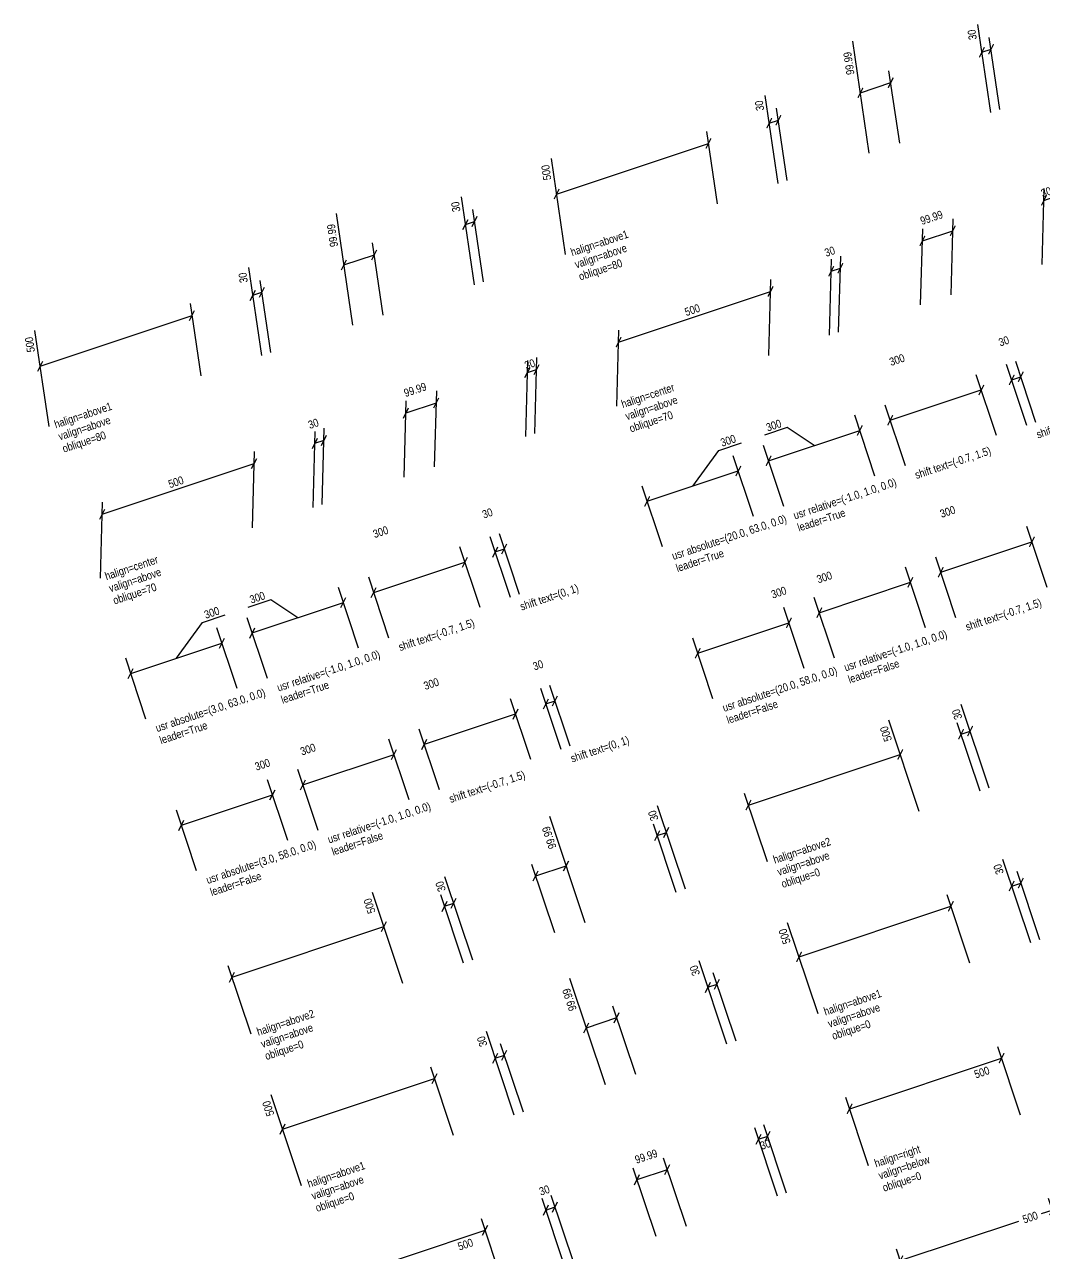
# Model space of a CAD drawing. Extents: x -12.9 to 55.8, y 9.3 to 94.5.
# Drawn here: x -12.92 to 18.93, y 50.7 to 89.09 of the extents above; entities that cross this region are included whole.
import ezdxf
from ezdxf.enums import TextEntityAlignment as Align

# ---------------------------------------------------------------- set-up
doc = ezdxf.new("R2010")
doc.units = 0
doc.styles.add('OpenSansCondensed-Light', font='OpenSansCondensed-Light.ttf')
doc.dimstyles.new('ARCHTICK', dxfattribs={"dimtxt": 0.25, "dimasz": 0.25, "dimexe": 0.375, "dimexo": 0.125, "dimgap": 0.1, "dimtad": 1, "dimlfac": 100, "dimzin": 12, "dimblk": 'ARCHTICK', "dimcen": 2.5, "dimazin": 3, "dimtfac": 0.5, "dimtmove": 0, "dimatfit": 3})
doc.dimstyles.new('TICK', dxfattribs={"dimtxt": 0.25, "dimasz": 0.25, "dimexe": 0.375, "dimexo": 0.125, "dimgap": 0.1, "dimtad": 1, "dimlfac": 100, "dimzin": 12, "dimtsz": 0.125, "dimcen": 2.5, "dimazin": 3, "dimtfac": 0.5, "dimtmove": 0, "dimatfit": 3})

# ---------------------------------------------------------------- blocks, each defined once
blk = doc.blocks.new('_OBLIQUE')
at = {"color": 0, "linetype": 'BYBLOCK'}
blk.add_line((-0.5, -0.5), (0.5, 0.5), dxfattribs=at)
blk = doc.blocks.new('*D33')
for p, q in [((2.055, 49.647), (1.343, 51.782)), ((-3.282, 49.845), (1.462, 51.426)), ((-2.689, 48.066), (-3.4, 50.2))]:
    blk.add_line(p, q)
at = {"layer": 'Defpoints'}
for p in [(-3.282, 49.845), (2.094, 49.528), (-2.649, 47.947)]:
    blk.add_point(p, dxfattribs=at)
at = {"xscale": 0.25, "yscale": 0.25, "rotation": 18.43494882292201}
for p in [(1.462, 51.426), (-3.282, 49.845)]:
    blk.add_blockref('_OBLIQUE', p, dxfattribs=at)
at = {"style": 'OpenSansCondensed-Light'}
blk.add_text('500', height=0.25, rotation=18.4349, dxfattribs=at).set_placement((0.845, 50.983), align=Align.MIDDLE_CENTER)
blk = doc.blocks.new('*D34')
for p, q in [((3.952, 50.28), (3.241, 52.414)), ((4.237, 50.374), (3.525, 52.509)), ((3.359, 52.058), (3.644, 52.153))]:
    blk.add_line(p, q)
at = {"layer": 'Defpoints'}
for p in [(3.359, 52.058), (3.992, 50.161), (4.276, 50.256)]:
    blk.add_point(p, dxfattribs=at)
at = {"xscale": 0.25, "yscale": 0.25, "rotation": 18.43494882292201}
for p in [(3.359, 52.058), (3.644, 52.153)]:
    blk.add_blockref('_OBLIQUE', p, dxfattribs=at)
at = {"style": 'OpenSansCondensed-Light'}
blk.add_text('30', height=0.25, rotation=18.4349, dxfattribs=at).set_placement((3.312, 52.675), align=Align.MIDDLE_CENTER)
blk = doc.blocks.new('*D35')
for p, q in [((6.798, 51.228), (6.087, 53.363)), ((7.747, 51.544), (7.035, 53.679)), ((6.205, 53.007), (7.154, 53.323))]:
    blk.add_line(p, q)
at = {"layer": 'Defpoints'}
for p in [(6.205, 53.007), (6.838, 51.11), (7.786, 51.426)]:
    blk.add_point(p, dxfattribs=at)
at = {"xscale": 0.25, "yscale": 0.25, "rotation": 18.43494882292201}
for p in [(7.154, 53.323), (6.205, 53.007)]:
    blk.add_blockref('_OBLIQUE', p, dxfattribs=at)
at = {"style": 'OpenSansCondensed-Light'}
blk.add_text('99.99', height=0.25, rotation=18.4349, dxfattribs=at).set_placement((6.49, 53.734), align=Align.MIDDLE_CENTER)
blk = doc.blocks.new('*D36')
for p, q in [((10.593, 52.493), (9.881, 54.628)), ((10.878, 52.588), (10.166, 54.723)), ((10, 54.272), (10.285, 54.367))]:
    blk.add_line(p, q)
at = {"layer": 'Defpoints'}
for p in [(10, 54.272), (10.632, 52.375), (10.917, 52.469)]:
    blk.add_point(p, dxfattribs=at)
at = {"xscale": 0.25, "yscale": 0.25, "rotation": 18.43494882292201}
for p in [(10.285, 54.367), (10, 54.272)]:
    blk.add_blockref('_OBLIQUE', p, dxfattribs=at)
at = {"style": 'OpenSansCondensed-Light'}
blk.add_text('30', height=0.25, rotation=18.4349, dxfattribs=at).set_placement((10.213, 54.106), align=Align.MIDDLE_CENTER)
blk = doc.blocks.new('*D37')
for p, q in [((0.474, 54.39), (-0.238, 56.525)), ((-4.863, 54.588), (-0.119, 56.169)), ((-4.27, 52.809), (-5.218, 55.655))]:
    blk.add_line(p, q)
at = {"layer": 'Defpoints'}
for p in [(-4.863, 54.588), (0.513, 54.272), (-4.23, 52.691)]:
    blk.add_point(p, dxfattribs=at)
at = {"xscale": 0.25, "yscale": 0.25, "rotation": 18.43494882292201}
for p in [(-0.119, 56.169), (-4.863, 54.588)]:
    blk.add_blockref('_OBLIQUE', p, dxfattribs=at)
at = {"style": 'OpenSansCondensed-Light'}
blk.add_text('500', height=0.25, rotation=108.4349, dxfattribs=at).set_placement((-5.313, 55.228), align=Align.MIDDLE_CENTER)
blk = doc.blocks.new('*D38')
for p, q in [((2.371, 55.023), (1.501, 57.632)), ((2.656, 55.118), (1.944, 57.252)), ((1.778, 56.802), (2.063, 56.897))]:
    blk.add_line(p, q)
at = {"layer": 'Defpoints'}
for p in [(1.778, 56.802), (2.411, 54.904), (2.695, 54.999)]:
    blk.add_point(p, dxfattribs=at)
at = {"xscale": 0.25, "yscale": 0.25, "rotation": 18.43494882292201}
for p in [(1.778, 56.802), (2.063, 56.897)]:
    blk.add_blockref('_OBLIQUE', p, dxfattribs=at)
at = {"style": 'OpenSansCondensed-Light'}
blk.add_text('30', height=0.25, rotation=108.4349, dxfattribs=at).set_placement((1.367, 57.323), align=Align.MIDDLE_CENTER)
blk = doc.blocks.new('*D39')
for p, q in [((5.217, 55.972), (4.11, 59.292)), ((6.166, 56.288), (5.454, 58.422)), ((4.624, 57.75), (5.573, 58.067))]:
    blk.add_line(p, q)
at = {"layer": 'Defpoints'}
for p in [(4.624, 57.75), (6.205, 56.169), (5.257, 55.853)]:
    blk.add_point(p, dxfattribs=at)
at = {"xscale": 0.25, "yscale": 0.25, "rotation": 18.43494882292201}
for p in [(5.573, 58.067), (4.624, 57.75)]:
    blk.add_blockref('_OBLIQUE', p, dxfattribs=at)
at = {"style": 'OpenSansCondensed-Light'}
blk.add_text('99.99', height=0.25, rotation=108.4349, dxfattribs=at).set_placement((4.094, 58.628), align=Align.MIDDLE_CENTER)
blk = doc.blocks.new('*D40')
for p, q in [((9.012, 57.237), (8.142, 59.845)), ((8.419, 59.015), (8.703, 59.11)), ((9.296, 57.331), (8.585, 59.466))]:
    blk.add_line(p, q)
at = {"layer": 'Defpoints'}
for p in [(8.419, 59.015), (9.336, 57.213), (9.051, 57.118)]:
    blk.add_point(p, dxfattribs=at)
at = {"xscale": 0.25, "yscale": 0.25, "rotation": 18.43494882292201}
for p in [(8.419, 59.015), (8.703, 59.11)]:
    blk.add_blockref('_OBLIQUE', p, dxfattribs=at)
at = {"style": 'OpenSansCondensed-Light'}
blk.add_text('30', height=0.25, rotation=108.4349, dxfattribs=at).set_placement((8.008, 59.537), align=Align.MIDDLE_CENTER)
blk = doc.blocks.new('*D41')
for p, q in [((-1.108, 59.134), (-2.056, 61.98)), ((-6.444, 59.332), (-1.7, 60.913)), ((-5.851, 57.553), (-6.562, 59.687))]:
    blk.add_line(p, q)
at = {"layer": 'Defpoints'}
for p in [(-6.444, 59.332), (-1.068, 59.015), (-5.811, 57.434)]:
    blk.add_point(p, dxfattribs=at)
at = {"xscale": 0.25, "yscale": 0.25, "rotation": 18.43494882292201}
for p in [(-1.7, 60.913), (-6.444, 59.332)]:
    blk.add_blockref('_OBLIQUE', p, dxfattribs=at)
at = {"style": 'OpenSansCondensed-Light'}
blk.add_text('500', height=0.25, rotation=108.4349, dxfattribs=at).set_placement((-2.151, 61.553), align=Align.MIDDLE_CENTER)
blk = doc.blocks.new('*D42')
for p, q in [((1.074, 59.861), (0.205, 62.47)), ((0.79, 59.766), (0.078, 61.901)), ((0.197, 61.545), (0.482, 61.64))]:
    blk.add_line(p, q)
at = {"layer": 'Defpoints'}
for p in [(0.197, 61.545), (0.829, 59.648), (1.114, 59.743)]:
    blk.add_point(p, dxfattribs=at)
at = {"xscale": 0.25, "yscale": 0.25, "rotation": 18.43494882292201}
for p in [(0.482, 61.64), (0.197, 61.545)]:
    blk.add_blockref('_OBLIQUE', p, dxfattribs=at)
at = {"style": 'OpenSansCondensed-Light'}
blk.add_text('30', height=0.25, rotation=108.4349, dxfattribs=at).set_placement((0.07, 62.162), align=Align.MIDDLE_CENTER)
blk = doc.blocks.new('*D43')
for p, q in [((4.585, 61.031), (3.478, 64.352)), ((3.636, 60.715), (2.924, 62.85)), ((3.043, 62.494), (3.992, 62.81))]:
    blk.add_line(p, q)
at = {"layer": 'Defpoints'}
for p in [(3.043, 62.494), (4.624, 60.913), (3.675, 60.596)]:
    blk.add_point(p, dxfattribs=at)
at = {"xscale": 0.25, "yscale": 0.25, "rotation": 18.43494882292201}
for p in [(3.992, 62.81), (3.043, 62.494)]:
    blk.add_blockref('_OBLIQUE', p, dxfattribs=at)
at = {"style": 'OpenSansCondensed-Light'}
blk.add_text('99.99', height=0.25, rotation=108.4349, dxfattribs=at).set_placement((3.462, 63.688), align=Align.MIDDLE_CENTER)
blk = doc.blocks.new('*D44')
for p, q in [((7.715, 62.075), (6.846, 64.684)), ((7.431, 61.98), (6.719, 64.114)), ((6.838, 63.759), (7.122, 63.854))]:
    blk.add_line(p, q)
at = {"layer": 'Defpoints'}
for p in [(6.838, 63.759), (7.47, 61.861), (7.755, 61.956)]:
    blk.add_point(p, dxfattribs=at)
at = {"xscale": 0.25, "yscale": 0.25, "rotation": 18.43494882292201}
for p in [(6.838, 63.759), (7.122, 63.854)]:
    blk.add_blockref('_OBLIQUE', p, dxfattribs=at)
at = {"style": 'OpenSansCondensed-Light'}
blk.add_text('30', height=0.25, rotation=108.4349, dxfattribs=at).set_placement((6.711, 64.375), align=Align.MIDDLE_CENTER)
blk = doc.blocks.new('*D45')
for p, q in [((-4.705, 63.601), (-5.337, 65.498)), ((-8.025, 64.075), (-5.179, 65.024)), ((-7.551, 62.652), (-8.183, 64.549))]:
    blk.add_line(p, q)
at = {"layer": 'Defpoints'}
for p in [(-8.025, 64.075), (-4.546, 63.126), (-7.393, 62.178)]:
    blk.add_point(p, dxfattribs=at)
at = {"xscale": 0.25, "yscale": 0.25, "rotation": 18.43494882292201}
for p in [(-5.179, 65.024), (-8.025, 64.075)]:
    blk.add_blockref('_OBLIQUE', p, dxfattribs=at)
at = {"style": 'OpenSansCondensed-Light'}
blk.add_text('300', height=0.25, rotation=18.4349, dxfattribs=at).set_placement((-5.495, 65.972), align=Align.MIDDLE_CENTER)
blk = doc.blocks.new('*D46')
for p, q in [((-0.91, 64.866), (-1.542, 66.763)), ((-4.23, 65.34), (-1.384, 66.289)), ((-3.756, 63.917), (-4.388, 65.814))]:
    blk.add_line(p, q)
at = {"layer": 'Defpoints'}
for p in [(-4.23, 65.34), (-0.752, 64.391), (-3.598, 63.442)]:
    blk.add_point(p, dxfattribs=at)
at = {"xscale": 0.25, "yscale": 0.25, "rotation": 18.43494882292201}
for p in [(-1.384, 66.289), (-4.23, 65.34)]:
    blk.add_blockref('_OBLIQUE', p, dxfattribs=at)
at = {"style": 'OpenSansCondensed-Light'}
blk.add_text('300', height=0.25, rotation=18.4349, dxfattribs=at).set_placement((-4.072, 66.447), align=Align.MIDDLE_CENTER)
blk = doc.blocks.new('*D47')
for p, q in [((2.885, 66.13), (2.252, 68.028)), ((-0.436, 66.605), (2.411, 67.553)), ((0.039, 65.182), (-0.594, 67.079))]:
    blk.add_line(p, q)
at = {"layer": 'Defpoints'}
for p in [(-0.436, 66.605), (3.043, 65.656), (0.197, 64.707)]:
    blk.add_point(p, dxfattribs=at)
at = {"xscale": 0.25, "yscale": 0.25, "rotation": 18.43494882292201}
for p in [(2.411, 67.553), (-0.436, 66.605)]:
    blk.add_blockref('_OBLIQUE', p, dxfattribs=at)
at = {"style": 'OpenSansCondensed-Light'}
blk.add_text('300', height=0.25, rotation=18.4349, dxfattribs=at).set_placement((-0.222, 68.494), align=Align.MIDDLE_CENTER)
blk = doc.blocks.new('*D48')
for p, q in [((3.834, 66.447), (3.201, 68.344)), ((4.118, 66.542), (3.486, 68.439)), ((3.359, 67.87), (3.644, 67.965))]:
    blk.add_line(p, q)
at = {"layer": 'Defpoints'}
for p in [(3.359, 67.87), (4.276, 66.067), (3.992, 65.972)]:
    blk.add_point(p, dxfattribs=at)
at = {"xscale": 0.25, "yscale": 0.25, "rotation": 18.43494882292201}
for p in [(3.359, 67.87), (3.644, 67.965)]:
    blk.add_blockref('_OBLIQUE', p, dxfattribs=at)
at = {"style": 'OpenSansCondensed-Light'}
blk.add_text('30', height=0.25, rotation=18.4349, dxfattribs=at).set_placement((3.114, 69.079), align=Align.MIDDLE_CENTER)
blk = doc.blocks.new('*D49')
for p, q in [((-7.369, 70.407), (-6.657, 70.645)), ((-8.183, 69.293), (-7.369, 70.407)), ((-6.286, 68.344), (-6.918, 70.241)), ((-9.606, 68.818), (-6.76, 69.767)), ((-9.132, 67.395), (-9.764, 69.293))]:
    blk.add_line(p, q)
at = {"layer": 'Defpoints'}
for p in [(-9.606, 68.818), (-6.128, 67.87), (-8.974, 66.921)]:
    blk.add_point(p, dxfattribs=at)
at = {"xscale": 0.25, "yscale": 0.25, "rotation": 18.43494882292201}
for p in [(-6.76, 69.767), (-9.606, 68.818)]:
    blk.add_blockref('_OBLIQUE', p, dxfattribs=at)
at = {"style": 'OpenSansCondensed-Light'}
blk.add_text('300', height=0.25, rotation=18.4349, dxfattribs=at).set_placement((-7.076, 70.716), align=Align.MIDDLE_CENTER)
blk = doc.blocks.new('*D50')
for p, q in [((-2.491, 69.609), (-3.123, 71.506)), ((-5.234, 71.119), (-5.946, 70.882)), ((-5.811, 70.083), (-2.965, 71.032)), ((-4.388, 70.558), (-5.234, 71.119)), ((-5.337, 68.66), (-5.97, 70.558))]:
    blk.add_line(p, q)
at = {"layer": 'Defpoints'}
for p in [(-5.811, 70.083), (-2.333, 69.135), (-5.179, 68.186)]:
    blk.add_point(p, dxfattribs=at)
at = {"xscale": 0.25, "yscale": 0.25, "rotation": 18.43494882292201}
for p in [(-2.965, 71.032), (-5.811, 70.083)]:
    blk.add_blockref('_OBLIQUE', p, dxfattribs=at)
at = {"style": 'OpenSansCondensed-Light'}
blk.add_text('300', height=0.25, rotation=18.4349, dxfattribs=at).set_placement((-5.653, 71.19), align=Align.MIDDLE_CENTER)
blk = doc.blocks.new('*D51')
for p, q in [((1.304, 70.874), (0.671, 72.771)), ((-2.017, 71.348), (0.829, 72.297)), ((-1.542, 69.925), (-2.175, 71.823))]:
    blk.add_line(p, q)
at = {"layer": 'Defpoints'}
for p in [(-2.017, 71.348), (1.462, 70.4), (-1.384, 69.451)]:
    blk.add_point(p, dxfattribs=at)
at = {"xscale": 0.25, "yscale": 0.25, "rotation": 18.43494882292201}
for p in [(0.829, 72.297), (-2.017, 71.348)]:
    blk.add_blockref('_OBLIQUE', p, dxfattribs=at)
at = {"style": 'OpenSansCondensed-Light'}
blk.add_text('300', height=0.25, rotation=18.4349, dxfattribs=at).set_placement((-1.803, 73.238), align=Align.MIDDLE_CENTER)
blk = doc.blocks.new('*D52')
for p, q in [((2.252, 71.19), (1.62, 73.087)), ((2.537, 71.285), (1.905, 73.182)), ((1.778, 72.613), (2.063, 72.708))]:
    blk.add_line(p, q)
at = {"layer": 'Defpoints'}
for p in [(1.778, 72.613), (2.411, 70.716), (2.695, 70.811)]:
    blk.add_point(p, dxfattribs=at)
at = {"xscale": 0.25, "yscale": 0.25, "rotation": 18.43494882292201}
for p in [(1.778, 72.613), (2.063, 72.708)]:
    blk.add_blockref('_OBLIQUE', p, dxfattribs=at)
at = {"style": 'OpenSansCondensed-Light'}
blk.add_text('30', height=0.25, rotation=18.4349, dxfattribs=at).set_placement((1.533, 73.823), align=Align.MIDDLE_CENTER)
blk = doc.blocks.new('*D53')
for p, q in [((-5.808, 73.371), (-5.743, 75.748)), ((-10.497, 73.792), (-5.753, 75.373)), ((-10.551, 71.789), (-10.486, 74.167))]:
    blk.add_line(p, q)
at = {"layer": 'Defpoints'}
for p in [(-10.497, 73.792), (-5.811, 73.246), (-10.555, 71.664)]:
    blk.add_point(p, dxfattribs=at)
at = {"xscale": 0.25, "yscale": 0.25, "rotation": 18.43494882292201}
for p in [(-5.753, 75.373), (-10.497, 73.792)]:
    blk.add_blockref('_OBLIQUE', p, dxfattribs=at)
at = {"style": 'OpenSansCondensed-Light'}
blk.add_text('500', height=0.25, rotation=18.4349, dxfattribs=at).set_placement((-8.196, 74.796), align=Align.MIDDLE_CENTER)
blk = doc.blocks.new('*D54')
for p, q in [((-3.626, 74.098), (-3.561, 76.475)), ((-3.911, 74.003), (-3.846, 76.38)), ((-3.856, 76.006), (-3.571, 76.1))]:
    blk.add_line(p, q)
at = {"layer": 'Defpoints'}
for p in [(-3.856, 76.006), (-3.914, 73.878), (-3.629, 73.973)]:
    blk.add_point(p, dxfattribs=at)
at = {"xscale": 0.25, "yscale": 0.25, "rotation": 18.43494882292201}
for p in [(-3.856, 76.006), (-3.571, 76.1)]:
    blk.add_blockref('_OBLIQUE', p, dxfattribs=at)
at = {"style": 'OpenSansCondensed-Light'}
blk.add_text('30', height=0.25, rotation=18.4349, dxfattribs=at).set_placement((-3.903, 76.622), align=Align.MIDDLE_CENTER)
blk = doc.blocks.new('*D55')
for p, q in [((-0.116, 75.268), (-0.051, 77.645)), ((-1.065, 74.952), (-1, 77.329)), ((-1.01, 76.954), (-0.061, 77.27))]:
    blk.add_line(p, q)
at = {"layer": 'Defpoints'}
for p in [(-1.01, 76.954), (-0.119, 75.143), (-1.068, 74.827)]:
    blk.add_point(p, dxfattribs=at)
at = {"xscale": 0.25, "yscale": 0.25, "rotation": 18.43494882292201}
for p in [(-0.061, 77.27), (-1.01, 76.954)]:
    blk.add_blockref('_OBLIQUE', p, dxfattribs=at)
at = {"style": 'OpenSansCondensed-Light'}
blk.add_text('99.99', height=0.25, rotation=18.4349, dxfattribs=at).set_placement((-0.725, 77.682), align=Align.MIDDLE_CENTER)
blk = doc.blocks.new('*D56')
for p, q in [((3.015, 76.311), (3.08, 78.689)), ((2.73, 76.217), (2.795, 78.594)), ((2.785, 78.219), (3.069, 78.314))]:
    blk.add_line(p, q)
at = {"layer": 'Defpoints'}
for p in [(2.785, 78.219), (2.727, 76.092), (3.011, 76.186)]:
    blk.add_point(p, dxfattribs=at)
at = {"xscale": 0.25, "yscale": 0.25, "rotation": 18.43494882292201}
for p in [(2.785, 78.219), (3.069, 78.314)]:
    blk.add_blockref('_OBLIQUE', p, dxfattribs=at)
at = {"style": 'OpenSansCondensed-Light'}
blk.add_text('30', height=0.25, rotation=18.4349, dxfattribs=at).set_placement((2.856, 78.48), align=Align.MIDDLE_CENTER)
blk = doc.blocks.new('*D57')
for p, q in [((-7.411, 78.113), (-7.745, 80.369)), ((-12.434, 78.417), (-7.69, 79.998)), ((-12.154, 76.531), (-12.599, 79.53))]:
    blk.add_line(p, q)
at = {"layer": 'Defpoints'}
for p in [(-12.434, 78.417), (-7.393, 77.989), (-12.136, 76.408)]:
    blk.add_point(p, dxfattribs=at)
at = {"xscale": 0.25, "yscale": 0.25, "rotation": 18.43494882292201}
for p in [(-7.69, 79.998), (-12.434, 78.417)]:
    blk.add_blockref('_OBLIQUE', p, dxfattribs=at)
at = {"style": 'OpenSansCondensed-Light'}
blk.add_text('500', height=0.25, rotation=98.4349, dxfattribs=at).set_placement((-12.757, 79.087), align=Align.MIDDLE_CENTER)
blk = doc.blocks.new('*D58')
for p, q in [((-5.513, 78.745), (-5.921, 81.496)), ((-5.229, 78.84), (-5.563, 81.096)), ((-5.793, 80.63), (-5.508, 80.725))]:
    blk.add_line(p, q)
at = {"layer": 'Defpoints'}
for p in [(-5.793, 80.63), (-5.211, 78.716), (-5.495, 78.621)]:
    blk.add_point(p, dxfattribs=at)
at = {"xscale": 0.25, "yscale": 0.25, "rotation": 18.43494882292201}
for p in [(-5.793, 80.63), (-5.508, 80.725)]:
    blk.add_blockref('_OBLIQUE', p, dxfattribs=at)
at = {"style": 'OpenSansCondensed-Light'}
blk.add_text('30', height=0.25, rotation=98.4349, dxfattribs=at).set_placement((-6.098, 81.177), align=Align.MIDDLE_CENTER)
blk = doc.blocks.new('*D59')
for p, q in [((-2.667, 79.694), (-3.185, 83.186)), ((-1.719, 80.01), (-2.053, 82.266)), ((-2.947, 81.579), (-1.998, 81.895))]:
    blk.add_line(p, q)
at = {"layer": 'Defpoints'}
for p in [(-2.947, 81.579), (-1.701, 79.886), (-2.649, 79.57)]:
    blk.add_point(p, dxfattribs=at)
at = {"xscale": 0.25, "yscale": 0.25, "rotation": 18.43494882292201}
for p in [(-1.998, 81.895), (-2.947, 81.579)]:
    blk.add_blockref('_OBLIQUE', p, dxfattribs=at)
at = {"style": 'OpenSansCondensed-Light'}
blk.add_text('99.99', height=0.25, rotation=98.4349, dxfattribs=at).set_placement((-3.307, 82.497), align=Align.MIDDLE_CENTER)
blk = doc.blocks.new('*D60')
for p, q in [((1.127, 80.959), (0.719, 83.709)), ((1.412, 81.054), (1.077, 83.31)), ((0.848, 82.844), (1.132, 82.939))]:
    blk.add_line(p, q)
at = {"layer": 'Defpoints'}
for p in [(0.848, 82.844), (1.146, 80.835), (1.43, 80.93)]:
    blk.add_point(p, dxfattribs=at)
at = {"xscale": 0.25, "yscale": 0.25, "rotation": 18.43494882292201}
for p in [(0.848, 82.844), (1.132, 82.939)]:
    blk.add_blockref('_OBLIQUE', p, dxfattribs=at)
at = {"style": 'OpenSansCondensed-Light'}
blk.add_text('30', height=0.25, rotation=98.4349, dxfattribs=at).set_placement((0.543, 83.391), align=Align.MIDDLE_CENTER)
blk = doc.blocks.new('_ARCHTICK')
at = {"color": 0, "linetype": 'BYBLOCK', "const_width": 0.15}
blk.add_lwpolyline([(-0.5, -0.5), (0.5, 0.5)], dxfattribs=at)
blk = doc.blocks.new('*D89')
for p, q in [((19.764, 50.28), (19.052, 52.414)), ((18.839, 51.948), (19.171, 52.058)), ((14.427, 50.477), (18.127, 51.71)), ((15.02, 48.698), (14.309, 50.833))]:
    blk.add_line(p, q)
at = {"layer": 'Defpoints'}
for p in [(14.427, 50.477), (19.803, 50.161), (15.06, 48.58)]:
    blk.add_point(p, dxfattribs=at)
at = {"xscale": 0.25, "yscale": 0.25}
for p, rotation in [((19.171, 52.058), 18.43494882292201), ((14.427, 50.477), -161.565051177078)]:
    blk.add_blockref('_ARCHTICK', p, dxfattribs=dict(at, rotation=rotation))
at = {"style": 'OpenSansCondensed-Light'}
blk.add_text('500', height=0.25, rotation=18.4349, dxfattribs=at).set_placement((18.483, 51.829), align=Align.MIDDLE_CENTER)
blk = doc.blocks.new('*D93')
for p, q in [((18.182, 55.023), (17.471, 57.157)), ((12.846, 55.221), (17.589, 56.802)), ((13.439, 53.442), (12.727, 55.576))]:
    blk.add_line(p, q)
at = {"layer": 'Defpoints'}
for p in [(12.846, 55.221), (18.222, 54.904), (13.479, 53.323)]:
    blk.add_point(p, dxfattribs=at)
at = {"xscale": 0.25, "yscale": 0.25}
for p, rotation in [((17.589, 56.802), 18.43494882292201), ((12.846, 55.221), -161.565051177078)]:
    blk.add_blockref('_ARCHTICK', p, dxfattribs=dict(at, rotation=rotation))
at = {"style": 'OpenSansCondensed-Light'}
blk.add_text('500', height=0.25, rotation=18.4349, dxfattribs=at).set_placement((16.973, 56.359), align=Align.MIDDLE_CENTER)
blk = doc.blocks.new('*D97')
for p, q in [((16.601, 59.766), (15.89, 61.901)), ((11.265, 59.964), (16.008, 61.545)), ((11.858, 58.185), (10.909, 61.031))]:
    blk.add_line(p, q)
at = {"layer": 'Defpoints'}
for p in [(11.265, 59.964), (16.641, 59.648), (11.897, 58.067)]:
    blk.add_point(p, dxfattribs=at)
at = {"xscale": 0.25, "yscale": 0.25}
for p, rotation in [((16.008, 61.545), 18.43494882292201), ((11.265, 59.964), -161.565051177078)]:
    blk.add_blockref('_ARCHTICK', p, dxfattribs=dict(at, rotation=rotation))
at = {"style": 'OpenSansCondensed-Light'}
blk.add_text('500', height=0.25, rotation=108.4349, dxfattribs=at).set_placement((10.814, 60.604), align=Align.MIDDLE_CENTER)
blk = doc.blocks.new('*D98')
for p, q in [((18.499, 60.399), (17.629, 63.008)), ((18.783, 60.494), (18.072, 62.628)), ((17.906, 62.178), (18.19, 62.272))]:
    blk.add_line(p, q)
at = {"layer": 'Defpoints'}
for p in [(17.906, 62.178), (18.538, 60.28), (18.823, 60.375)]:
    blk.add_point(p, dxfattribs=at)
at = {"xscale": 0.25, "yscale": 0.25}
for p, rotation in [((17.906, 62.178), 18.43494882292201), ((18.19, 62.272), -161.565051177078)]:
    blk.add_blockref('_ARCHTICK', p, dxfattribs=dict(at, rotation=rotation))
at = {"style": 'OpenSansCondensed-Light'}
blk.add_text('30', height=0.25, rotation=108.4349, dxfattribs=at).set_placement((17.495, 62.699), align=Align.MIDDLE_CENTER)
blk = doc.blocks.new('*D101')
for p, q in [((15.02, 64.51), (14.071, 67.356)), ((9.684, 64.707), (14.427, 66.289)), ((10.277, 62.929), (9.565, 65.063))]:
    blk.add_line(p, q)
at = {"layer": 'Defpoints'}
for p in [(9.684, 64.707), (15.06, 64.391), (10.316, 62.81)]:
    blk.add_point(p, dxfattribs=at)
at = {"xscale": 0.25, "yscale": 0.25}
for p, rotation in [((14.427, 66.289), 18.43494882292201), ((9.684, 64.707), -161.565051177078)]:
    blk.add_blockref('_ARCHTICK', p, dxfattribs=dict(at, rotation=rotation))
at = {"style": 'OpenSansCondensed-Light'}
blk.add_text('500', height=0.25, rotation=108.4349, dxfattribs=at).set_placement((13.977, 66.929), align=Align.MIDDLE_CENTER)
blk = doc.blocks.new('*D102')
for p, q in [((17.202, 65.237), (16.332, 67.846)), ((16.917, 65.142), (16.206, 67.277)), ((16.325, 66.921), (16.609, 67.016))]:
    blk.add_line(p, q)
at = {"layer": 'Defpoints'}
for p in [(16.325, 66.921), (16.957, 65.024), (17.242, 65.118)]:
    blk.add_point(p, dxfattribs=at)
at = {"xscale": 0.25, "yscale": 0.25}
for p, rotation in [((16.609, 67.016), -161.565051177078), ((16.325, 66.921), 18.43494882292201)]:
    blk.add_blockref('_ARCHTICK', p, dxfattribs=dict(at, rotation=rotation))
at = {"style": 'OpenSansCondensed-Light'}
blk.add_text('30', height=0.25, rotation=108.4349, dxfattribs=at).set_placement((16.198, 67.538), align=Align.MIDDLE_CENTER)
blk = doc.blocks.new('*D105')
for p, q in [((11.423, 68.976), (10.791, 70.874)), ((8.103, 69.451), (10.949, 70.4)), ((8.577, 68.028), (7.945, 69.925))]:
    blk.add_line(p, q)
at = {"layer": 'Defpoints'}
for p in [(8.103, 69.451), (11.581, 68.502), (8.735, 67.553)]:
    blk.add_point(p, dxfattribs=at)
at = {"xscale": 0.25, "yscale": 0.25}
for p, rotation in [((10.949, 70.4), 18.43494882292201), ((8.103, 69.451), -161.565051177078)]:
    blk.add_blockref('_ARCHTICK', p, dxfattribs=dict(at, rotation=rotation))
at = {"style": 'OpenSansCondensed-Light'}
blk.add_text('300', height=0.25, rotation=18.4349, dxfattribs=at).set_placement((10.632, 71.348), align=Align.MIDDLE_CENTER)
blk = doc.blocks.new('*D106')
for p, q in [((15.218, 70.241), (14.585, 72.139)), ((11.897, 70.716), (14.743, 71.664)), ((12.372, 69.293), (11.739, 71.19))]:
    blk.add_line(p, q)
at = {"layer": 'Defpoints'}
for p in [(11.897, 70.716), (15.376, 69.767), (12.53, 68.818)]:
    blk.add_point(p, dxfattribs=at)
at = {"xscale": 0.25, "yscale": 0.25}
for p, rotation in [((14.743, 71.664), 18.43494882292201), ((11.897, 70.716), -161.565051177078)]:
    blk.add_blockref('_ARCHTICK', p, dxfattribs=dict(at, rotation=rotation))
at = {"style": 'OpenSansCondensed-Light'}
blk.add_text('300', height=0.25, rotation=18.4349, dxfattribs=at).set_placement((12.055, 71.823), align=Align.MIDDLE_CENTER)
blk = doc.blocks.new('*D107')
for p, q in [((19.012, 71.506), (18.38, 73.404)), ((15.692, 71.981), (18.538, 72.929)), ((16.166, 70.558), (15.534, 72.455))]:
    blk.add_line(p, q)
at = {"layer": 'Defpoints'}
for p in [(15.692, 71.981), (19.171, 71.032), (16.325, 70.083)]:
    blk.add_point(p, dxfattribs=at)
at = {"xscale": 0.25, "yscale": 0.25}
for p, rotation in [((18.538, 72.929), 18.43494882292201), ((15.692, 71.981), -161.565051177078)]:
    blk.add_blockref('_ARCHTICK', p, dxfattribs=dict(at, rotation=rotation))
at = {"style": 'OpenSansCondensed-Light'}
blk.add_text('300', height=0.25, rotation=18.4349, dxfattribs=at).set_placement((15.906, 73.87), align=Align.MIDDLE_CENTER)
blk = doc.blocks.new('*D109')
for p, q in [((8.759, 75.783), (9.47, 76.02)), ((7.945, 74.669), (8.759, 75.783)), ((9.842, 73.72), (9.209, 75.617)), ((6.521, 74.194), (9.368, 75.143)), ((6.996, 72.771), (6.363, 74.669))]:
    blk.add_line(p, q)
at = {"layer": 'Defpoints'}
for p in [(6.521, 74.194), (10, 73.246), (7.154, 72.297)]:
    blk.add_point(p, dxfattribs=at)
at = {"xscale": 0.25, "yscale": 0.25}
for p, rotation in [((9.368, 75.143), 18.43494882292201), ((6.521, 74.194), -161.565051177078)]:
    blk.add_blockref('_ARCHTICK', p, dxfattribs=dict(at, rotation=rotation))
at = {"style": 'OpenSansCondensed-Light'}
blk.add_text('300', height=0.25, rotation=18.4349, dxfattribs=at).set_placement((9.051, 76.092), align=Align.MIDDLE_CENTER)
blk = doc.blocks.new('*D110')
for p, q in [((13.637, 74.985), (13.004, 76.882)), ((10.893, 76.495), (10.182, 76.258)), ((10.316, 75.459), (13.162, 76.408)), ((11.739, 75.933), (10.893, 76.495)), ((10.791, 74.036), (10.158, 75.933))]:
    blk.add_line(p, q)
at = {"layer": 'Defpoints'}
for p in [(10.316, 75.459), (13.795, 74.51), (10.949, 73.562)]:
    blk.add_point(p, dxfattribs=at)
at = {"xscale": 0.25, "yscale": 0.25}
for p, rotation in [((13.162, 76.408), 18.43494882292201), ((10.316, 75.459), -161.565051177078)]:
    blk.add_blockref('_ARCHTICK', p, dxfattribs=dict(at, rotation=rotation))
at = {"style": 'OpenSansCondensed-Light'}
blk.add_text('300', height=0.25, rotation=18.4349, dxfattribs=at).set_placement((10.474, 76.566), align=Align.MIDDLE_CENTER)
blk = doc.blocks.new('*D111')
for p, q in [((17.431, 76.25), (16.799, 78.147)), ((14.111, 76.724), (16.957, 77.673)), ((14.585, 75.301), (13.953, 77.198))]:
    blk.add_line(p, q)
at = {"layer": 'Defpoints'}
for p in [(14.111, 76.724), (17.589, 75.775), (14.743, 74.827)]:
    blk.add_point(p, dxfattribs=at)
at = {"xscale": 0.25, "yscale": 0.25}
for p, rotation in [((16.957, 77.673), 18.43494882292201), ((14.111, 76.724), -161.565051177078)]:
    blk.add_blockref('_ARCHTICK', p, dxfattribs=dict(at, rotation=rotation))
at = {"style": 'OpenSansCondensed-Light'}
blk.add_text('300', height=0.25, rotation=18.4349, dxfattribs=at).set_placement((14.324, 78.614), align=Align.MIDDLE_CENTER)
blk = doc.blocks.new('*D112')
for p, q in [((18.38, 76.566), (17.748, 78.463)), ((18.665, 76.661), (18.032, 78.558)), ((17.906, 77.989), (18.19, 78.084))]:
    blk.add_line(p, q)
at = {"layer": 'Defpoints'}
for p in [(17.906, 77.989), (18.538, 76.092), (18.823, 76.186)]:
    blk.add_point(p, dxfattribs=at)
at = {"xscale": 0.25, "yscale": 0.25}
for p, rotation in [((17.906, 77.989), 18.43494882292201), ((18.19, 78.084), -161.565051177078)]:
    blk.add_blockref('_ARCHTICK', p, dxfattribs=dict(at, rotation=rotation))
at = {"style": 'OpenSansCondensed-Light'}
blk.add_text('30', height=0.25, rotation=18.4349, dxfattribs=at).set_placement((17.661, 79.199), align=Align.MIDDLE_CENTER)
blk = doc.blocks.new('*D113')
for p, q in [((10.32, 78.746), (10.385, 81.124)), ((5.631, 79.168), (10.374, 80.749)), ((5.576, 77.165), (5.641, 79.543))]:
    blk.add_line(p, q)
at = {"layer": 'Defpoints'}
for p in [(5.631, 79.168), (10.316, 78.621), (5.573, 77.04)]:
    blk.add_point(p, dxfattribs=at)
at = {"xscale": 0.25, "yscale": 0.25}
for p, rotation in [((10.374, 80.749), 18.43494882292201), ((5.631, 79.168), -161.565051177078)]:
    blk.add_blockref('_ARCHTICK', p, dxfattribs=dict(at, rotation=rotation))
at = {"style": 'OpenSansCondensed-Light'}
blk.add_text('500', height=0.25, rotation=18.4349, dxfattribs=at).set_placement((7.931, 80.172), align=Align.MIDDLE_CENTER)
blk = doc.blocks.new('*D114')
for p, q in [((12.217, 79.379), (12.282, 81.756)), ((12.502, 79.474), (12.567, 81.851)), ((12.272, 81.381), (12.556, 81.476))]:
    blk.add_line(p, q)
at = {"layer": 'Defpoints'}
for p in [(12.272, 81.381), (12.214, 79.254), (12.498, 79.349)]:
    blk.add_point(p, dxfattribs=at)
at = {"xscale": 0.25, "yscale": 0.25}
for p, rotation in [((12.272, 81.381), 18.43494882292201), ((12.556, 81.476), -161.565051177078)]:
    blk.add_blockref('_ARCHTICK', p, dxfattribs=dict(at, rotation=rotation))
at = {"style": 'OpenSansCondensed-Light'}
blk.add_text('30', height=0.25, rotation=18.4349, dxfattribs=at).set_placement((12.224, 81.998), align=Align.MIDDLE_CENTER)
blk = doc.blocks.new('*D115')
for p, q in [((16.012, 80.644), (16.077, 83.021)), ((15.063, 80.328), (15.128, 82.705)), ((15.118, 82.33), (16.066, 82.646))]:
    blk.add_line(p, q)
at = {"layer": 'Defpoints'}
for p in [(15.118, 82.33), (16.008, 80.519), (15.06, 80.203)]:
    blk.add_point(p, dxfattribs=at)
at = {"xscale": 0.25, "yscale": 0.25}
for p, rotation in [((16.066, 82.646), 18.43494882292201), ((15.118, 82.33), -161.565051177078)]:
    blk.add_blockref('_ARCHTICK', p, dxfattribs=dict(at, rotation=rotation))
at = {"style": 'OpenSansCondensed-Light'}
blk.add_text('99.99', height=0.25, rotation=18.4349, dxfattribs=at).set_placement((15.402, 83.057), align=Align.MIDDLE_CENTER)
blk = doc.blocks.new('*D116')
for p, q in [((19.142, 81.687), (19.207, 84.065)), ((18.858, 81.592), (18.923, 83.97)), ((18.913, 83.595), (19.197, 83.69))]:
    blk.add_line(p, q)
at = {"layer": 'Defpoints'}
for p in [(18.913, 83.595), (18.854, 81.467), (19.139, 81.562)]:
    blk.add_point(p, dxfattribs=at)
at = {"xscale": 0.25, "yscale": 0.25}
for p, rotation in [((18.913, 83.595), 18.43494882292201), ((19.197, 83.69), -161.565051177078)]:
    blk.add_blockref('_ARCHTICK', p, dxfattribs=dict(at, rotation=rotation))
at = {"style": 'OpenSansCondensed-Light'}
blk.add_text('30', height=0.25, rotation=18.4349, dxfattribs=at).set_placement((18.984, 83.856), align=Align.MIDDLE_CENTER)
blk = doc.blocks.new('*D117')
for p, q in [((8.717, 83.488), (8.382, 85.745)), ((3.694, 83.793), (8.437, 85.374)), ((3.973, 81.907), (3.529, 84.905))]:
    blk.add_line(p, q)
at = {"layer": 'Defpoints'}
for p in [(3.694, 83.793), (8.735, 83.365), (3.992, 81.784)]:
    blk.add_point(p, dxfattribs=at)
at = {"xscale": 0.25, "yscale": 0.25}
for p, rotation in [((8.437, 85.374), 18.43494882292201), ((3.694, 83.793), -161.565051177078)]:
    blk.add_blockref('_ARCHTICK', p, dxfattribs=dict(at, rotation=rotation))
at = {"style": 'OpenSansCondensed-Light'}
blk.add_text('500', height=0.25, rotation=98.4349, dxfattribs=at).set_placement((3.37, 84.463), align=Align.MIDDLE_CENTER)
blk = doc.blocks.new('*D118')
for p, q in [((10.614, 84.121), (10.206, 86.872)), ((10.899, 84.216), (10.564, 86.472)), ((10.335, 86.006), (10.619, 86.101))]:
    blk.add_line(p, q)
at = {"layer": 'Defpoints'}
for p in [(10.335, 86.006), (10.917, 84.092), (10.632, 83.997)]:
    blk.add_point(p, dxfattribs=at)
at = {"xscale": 0.25, "yscale": 0.25}
for p, rotation in [((10.335, 86.006), 18.43494882292201), ((10.619, 86.101), -161.565051177078)]:
    blk.add_blockref('_ARCHTICK', p, dxfattribs=dict(at, rotation=rotation))
at = {"style": 'OpenSansCondensed-Light'}
blk.add_text('30', height=0.25, rotation=98.4349, dxfattribs=at).set_placement((10.029, 86.553), align=Align.MIDDLE_CENTER)
blk = doc.blocks.new('*D119')
for p, q in [((13.46, 85.07), (12.942, 88.562)), ((14.409, 85.386), (14.074, 87.642)), ((13.181, 86.955), (14.129, 87.271))]:
    blk.add_line(p, q)
at = {"layer": 'Defpoints'}
for p in [(13.181, 86.955), (14.427, 85.262), (13.479, 84.946)]:
    blk.add_point(p, dxfattribs=at)
at = {"xscale": 0.25, "yscale": 0.25}
for p, rotation in [((13.181, 86.955), -161.565051177078), ((14.129, 87.271), 18.43494882292201)]:
    blk.add_blockref('_ARCHTICK', p, dxfattribs=dict(at, rotation=rotation))
at = {"style": 'OpenSansCondensed-Light'}
blk.add_text('99.99', height=0.25, rotation=98.4349, dxfattribs=at).set_placement((12.82, 87.873), align=Align.MIDDLE_CENTER)
blk = doc.blocks.new('*D120')
for p, q in [((17.255, 86.335), (16.847, 89.085)), ((17.54, 86.429), (17.205, 88.686)), ((16.975, 88.22), (17.26, 88.315))]:
    blk.add_line(p, q)
at = {"layer": 'Defpoints'}
for p in [(16.975, 88.22), (17.273, 86.211), (17.558, 86.306)]:
    blk.add_point(p, dxfattribs=at)
at = {"xscale": 0.25, "yscale": 0.25}
for p, rotation in [((16.975, 88.22), 18.43494882292201), ((17.26, 88.315), -161.565051177078)]:
    blk.add_blockref('_ARCHTICK', p, dxfattribs=dict(at, rotation=rotation))
at = {"style": 'OpenSansCondensed-Light'}
blk.add_text('30', height=0.25, rotation=98.4349, dxfattribs=at).set_placement((16.67, 88.767), align=Align.MIDDLE_CENTER)

msp = doc.modelspace()

# ---------------------------------------------------------------- texts
at = {"style": 'OpenSansCondensed-Light'}
for s, p in [('halign=above1', (4.18141, 81.84695)), ('valign=above', (4.3079, 81.46748)), ('oblique=80', (4.43439, 81.088)), ('halign=center', (5.76255, 77.10353)), ('halign=above1', (-11.94621, 76.47108)), ('valign=above', (5.88904, 76.72406)), ('valign=above', (-11.81972, 76.0916)), ('oblique=70', (6.01553, 76.34459)), ('shift text=(0, 1)', (18.72789, 76.15485)), ('oblique=80', (-11.69322, 75.71213)), ('shift text=(-0.7, 1.5)', (14.93315, 74.88994)), ('usr relative=(-1.0, 1.0, 0.0)', (11.13842, 73.62503)), ('usr absolute=(20.0, 63.0, 0.0)', (7.34369, 72.36012)), ('leader=True', (11.26491, 73.24555)), ('leader=True', (7.47018, 71.98064)), ('halign=center', (-10.36507, 71.72766)), ('valign=above', (-10.23858, 71.34819)), ('oblique=70', (-10.11209, 70.96871)), ('shift text=(0, 1)', (2.60027, 70.77898)), ('shift text=(-0.7, 1.5)', (16.51429, 70.14652)), ('shift text=(-0.7, 1.5)', (-1.19446, 69.51407)), ('usr relative=(-1.0, 1.0, 0.0)', (12.71956, 68.88161)), ('usr relative=(-1.0, 1.0, 0.0)', (-4.9892, 68.24915)), ('leader=False', (12.84605, 68.50214)), ('usr absolute=(20.0, 58.0, 0.0)', (8.92483, 67.6167)), ('usr absolute=(3.0, 63.0, 0.0)', (-8.78393, 66.98424)), ('leader=True', (-4.86271, 67.86968)), ('leader=False', (9.05132, 67.23723)), ('leader=True', (-8.65744, 66.60477)), ('shift text=(0, 1)', (4.18141, 66.03556)), ('shift text=(-0.7, 1.5)', (0.38668, 64.77065)), ('usr relative=(-1.0, 1.0, 0.0)', (-3.40806, 63.50574)), ('leader=False', (-3.28157, 63.12626)), ('usr absolute=(3.0, 58.0, 0.0)', (-7.20279, 62.24083)), ('halign=above2', (10.50596, 62.87328)), ('valign=above', (10.63246, 62.49381)), ('oblique=0', (10.75895, 62.11434)), ('leader=False', (-7.0763, 61.86135)), ('halign=above1', (12.0871, 58.12987)), ('valign=above', (12.21359, 57.75039)), ('halign=above2', (-5.62165, 57.49741)), ('oblique=0', (12.34009, 57.37092)), ('valign=above', (-5.49516, 57.11794)), ('oblique=0', (-5.36867, 56.73846)), ('halign=right', (13.66824, 53.38645)), ('halign=above1', (-4.04051, 52.75399)), ('valign=below', (13.79473, 53.00698)), ('valign=above', (-3.91402, 52.37452)), ('oblique=0', (13.92122, 52.6275)), ('oblique=0', (-3.78753, 51.99505))]:
    msp.add_text(s, height=0.25, rotation=18.434949, dxfattribs=at).set_placement(p)

# ---------------------------------------------------------------- dimensions: what is measured, and where the dimension line sits
for base, p1, p2, dimstyle, override, picture, middle, slant in [((16.97534, 88.21978), (17.27324, 86.21089), (17.55784, 86.30576), 'ARCHTICK', {"dimtad": 1, "dimtix": 1}, '*D120', (16.67021, 88.76687), 80), ((13.18061, 86.95487), (13.47851, 84.94598), (14.42709, 85.26218), 'ARCHTICK', {"dimtad": 1}, '*D119', (12.82047, 87.8729), 80), ((10.33456, 86.00618), (10.63246, 83.9973), (10.91706, 84.09217), 'ARCHTICK', {"dimtad": 1}, '*D118', (10.02942, 86.55327), 80), ((3.69377, 83.79259), (3.99167, 81.7837), (8.73509, 83.36484), 'ARCHTICK', {"dimtad": 1}, '*D117', (3.37031, 84.46332), 80), ((18.91251, 83.59504), (18.85438, 81.46748), (19.13898, 81.56234), 'ARCHTICK', {"dimtad": 1, "dimtix": 1}, '*D116', (18.98366, 83.85592), 70), ((0.84772, 82.84391), (1.14562, 80.83502), (1.43023, 80.92989), 'TICK', {"dimtad": 1, "dimtix": 1}, '*D60', (0.54259, 83.39099), 80), ((15.11777, 82.33013), (15.05964, 80.20256), (16.00823, 80.51876), 'ARCHTICK', {"dimtad": 1}, '*D115', (15.40233, 83.05743), 70), ((-2.94701, 81.57899), (-2.64911, 79.57011), (-1.70052, 79.8863), 'TICK', {"dimtad": 1}, '*D59', (-3.30715, 82.49703), 80), ((12.27172, 81.38144), (12.21359, 79.25388), (12.4982, 79.34875), 'ARCHTICK', {"dimtad": 1}, '*D114', (12.22429, 81.99809), 70), ((-5.79306, 80.63031), (-5.49516, 78.62143), (-5.21056, 78.71629), 'TICK', {"dimtad": 1}, '*D58', (-6.09819, 81.1774), 80), ((5.63094, 79.16785), (5.57281, 77.04029), (10.31623, 78.62143), 'ARCHTICK', {"dimtad": 1}, '*D113', (7.9315, 80.17187), 70), ((-12.43384, 78.41672), (-12.13594, 76.40783), (-7.39253, 77.98897), 'TICK', {"dimtad": 1}, '*D57', (-12.75731, 79.08745), 80), ((2.78489, 78.21916), (2.72676, 76.0916), (3.01137, 76.18647), 'TICK', {"dimtad": 1, "dimtix": 1}, '*D56', (2.85604, 78.48005), 70), ((-1.00984, 76.95425), (-1.06797, 74.82669), (-0.11938, 75.14289), 'TICK', {"dimtad": 1}, '*D55', (-0.72528, 77.68156), 70), ((-3.85589, 76.00557), (-3.91402, 73.87801), (-3.62942, 73.97288), 'TICK', {"dimtad": 1}, '*D54', (-3.90333, 76.62221), 70), ((-10.49668, 73.79198), (-10.5548, 71.66441), (-5.81139, 73.24555), 'TICK', {"dimtad": 1}, '*D53', (-8.19612, 74.796), 70)]:
    dim = msp.add_linear_dim(base=base, p1=p1, p2=p2, angle=18.434949, dimstyle=dimstyle, override=override)
    dim.commit()
    dim.dimension.update_dxf_attribs({"geometry": picture, "text_midpoint": middle, "oblique_angle": slant})
for base, p1, p2, dimstyle, override, picture, middle in [((17.90569, 77.98897), (18.53815, 76.0916), (18.82275, 76.18647), 'ARCHTICK', {"dimexe": 0.5, "dimexo": 0.5, "dimdle": 0, "dimtix": 1}, '*D112', (17.66062, 79.19854)), ((14.11096, 76.72406), (14.74342, 74.82669), (17.58947, 75.77538), 'ARCHTICK', {"dimexe": 0.5, "dimexo": 0.5, "dimdle": 0}, '*D111', (14.32441, 78.61352)), ((10.31623, 75.45915), (10.94868, 73.56178), (13.79473, 74.51046), 'ARCHTICK', {"dimexe": 0.5, "dimexo": 0.5, "dimdle": 0}, '*D110', (10.89334, 76.49479)), ((6.52149, 74.19424), (7.15395, 72.29687), (10, 73.24555), 'ARCHTICK', {"dimexe": 0.5, "dimexo": 0.5, "dimdle": 0}, '*D109', (8.75881, 75.78328)), ((1.77808, 72.6131), (2.41053, 70.71573), (2.69514, 70.8106), 'TICK', {"dimexe": 0.5, "dimexo": 0.5, "dimdle": 0, "dimtix": 1}, '*D52', (1.533, 73.82267)), ((15.6921, 71.98064), (16.32456, 70.08328), (19.17061, 71.03196), 'ARCHTICK', {"dimexe": 0.5, "dimexo": 0.5, "dimdle": 0}, '*D107', (15.90555, 73.8701)), ((-2.01666, 71.34819), (-1.3842, 69.45082), (1.46185, 70.3995), 'TICK', {"dimexe": 0.5, "dimexo": 0.5, "dimdle": 0}, '*D51', (-1.8032, 73.23765)), ((11.89737, 70.71573), (12.52982, 68.81836), (15.37587, 69.76705), 'ARCHTICK', {"dimexe": 0.5, "dimexo": 0.5, "dimdle": 0}, '*D106', (12.05548, 71.82253)), ((-5.81139, 70.08328), (-5.17893, 68.18591), (-2.33288, 69.13459), 'TICK', {"dimexe": 0.5, "dimexo": 0.5, "dimdle": 0}, '*D50', (-5.23427, 71.11892)), ((8.10263, 69.45082), (8.73509, 67.55345), (11.58114, 68.50214), 'ARCHTICK', {"dimexe": 0.5, "dimexo": 0.5, "dimdle": 0}, '*D105', (10.63246, 71.34819)), ((-9.60612, 68.81836), (-8.97367, 66.921), (-6.12762, 67.86968), 'TICK', {"dimexe": 0.5, "dimexo": 0.5, "dimdle": 0}, '*D49', (-7.36881, 70.40741)), ((3.35922, 67.86968), (3.99167, 65.97231), (4.27628, 66.06718), 'TICK', {"dimexe": 0.5, "dimexo": 0.5, "dimdle": 0, "dimtix": 1}, '*D48', (3.11414, 69.07925)), ((-0.43552, 66.60477), (0.19694, 64.7074), (3.04299, 65.65609), 'TICK', {"dimexe": 0.5, "dimexo": 0.5, "dimdle": 0}, '*D47', (-0.22206, 68.49423)), ((-4.23025, 65.33986), (-3.59779, 63.44249), (-0.75174, 64.39118), 'TICK', {"dimexe": 0.5, "dimexo": 0.5, "dimdle": 0}, '*D46', (-4.07214, 66.44666)), ((-8.02498, 64.07495), (-7.39253, 62.17758), (-4.54648, 63.12626), 'TICK', {"dimexe": 0.5, "dimexo": 0.5, "dimdle": 0}, '*D45', (-5.49516, 65.97231))]:
    dim = msp.add_linear_dim(base=base, p1=p1, p2=p2, angle=18.434949, dimstyle=dimstyle, override=override)
    dim.commit()
    dim.dimension.update_dxf_attribs({"geometry": picture, "text_midpoint": middle, "dimtype": 160})
for base, p1, p2, dimstyle, override, picture, middle in [((16.32456, 66.921), (16.95701, 65.02363), (17.24162, 65.1185), 'ARCHTICK', {"dimtad": 1}, '*D102', (16.19806, 67.53764)), ((9.68377, 64.7074), (10.31623, 62.81004), (15.05964, 64.39118), 'ARCHTICK', {"dimtad": 1}, '*D101', (13.97656, 66.9289)), ((6.83772, 63.75872), (7.47018, 61.86135), (7.75478, 61.95622), 'TICK', {"dimtad": 1, "dimtix": 1}, '*D44', (6.71123, 64.37536)), ((3.04299, 62.49381), (3.67544, 60.59644), (4.62403, 60.91264), 'TICK', {"dimtad": 1}, '*D43', (3.4619, 63.68754)), ((17.90569, 62.17758), (18.53815, 60.28021), (18.82275, 60.37508), 'ARCHTICK', {"dimtad": 1}, '*D98', (17.4946, 62.69936)), ((0.19694, 61.54513), (0.82939, 59.64776), (1.114, 59.74263), 'TICK', {"dimtad": 1}, '*D42', (0.07045, 62.16177)), ((-6.44384, 59.33153), (-5.81139, 57.43416), (-1.06797, 59.0153), 'TICK', {"dimtad": 1}, '*D41', (-2.15105, 61.55303)), ((11.26491, 59.96399), (11.89737, 58.06662), (16.64078, 59.64776), 'ARCHTICK', {"dimtad": 1}, '*D97', (10.81429, 60.60435)), ((8.41886, 59.0153), (9.05132, 57.11794), (9.33592, 57.21281), 'TICK', {"dimtad": 1, "dimtix": 1}, '*D40', (8.00777, 59.53708)), ((4.62413, 57.75039), (5.25658, 55.85303), (6.20517, 56.16922), 'TICK', {"dimtad": 1}, '*D39', (4.09445, 58.62792)), ((1.77808, 56.80171), (2.41053, 54.90434), (2.69514, 54.99921), 'TICK', {"dimtad": 1}, '*D38', (1.36698, 57.32349)), ((12.84605, 55.22057), (13.47851, 53.3232), (18.22192, 54.90434), 'ARCHTICK', {"dimtad": 4}, '*D93', (16.97282, 56.35899)), ((-4.86271, 54.58812), (-4.23025, 52.69075), (0.51317, 54.27189), 'TICK', {"dimtad": 1}, '*D37', (-5.31333, 55.22848)), ((10, 54.27189), (10.63246, 52.37452), (10.91706, 52.46939), 'TICK', {"dimtad": 4, "dimtix": 1}, '*D36', (10.21345, 54.10587)), ((6.20527, 53.00698), (6.83772, 51.10961), (7.78631, 51.42581), 'TICK', {"dimtad": 4}, '*D35', (6.48982, 53.73428)), ((3.35922, 52.05829), (3.99167, 50.16093), (4.27628, 50.25579), 'TICK', {"dimtad": 4}, '*D34', (3.31178, 52.67494)), ((14.42719, 50.47715), (15.05964, 48.57979), (19.80306, 50.16093), 'ARCHTICK', {"dimtad": 0}, '*D89', (18.48281, 51.82903)), ((-3.28157, 49.8447), (-2.64911, 47.94733), (2.09431, 49.52847), 'TICK', {"dimtad": 4}, '*D33', (0.84521, 50.98312))]:
    dim = msp.add_linear_dim(base=base, p1=p1, p2=p2, angle=18.434949, dimstyle=dimstyle, override=override)
    dim.commit()
    dim.dimension.update_dxf_attribs({"geometry": picture, "text_midpoint": middle})

doc.saveas('drawing.dxf')
